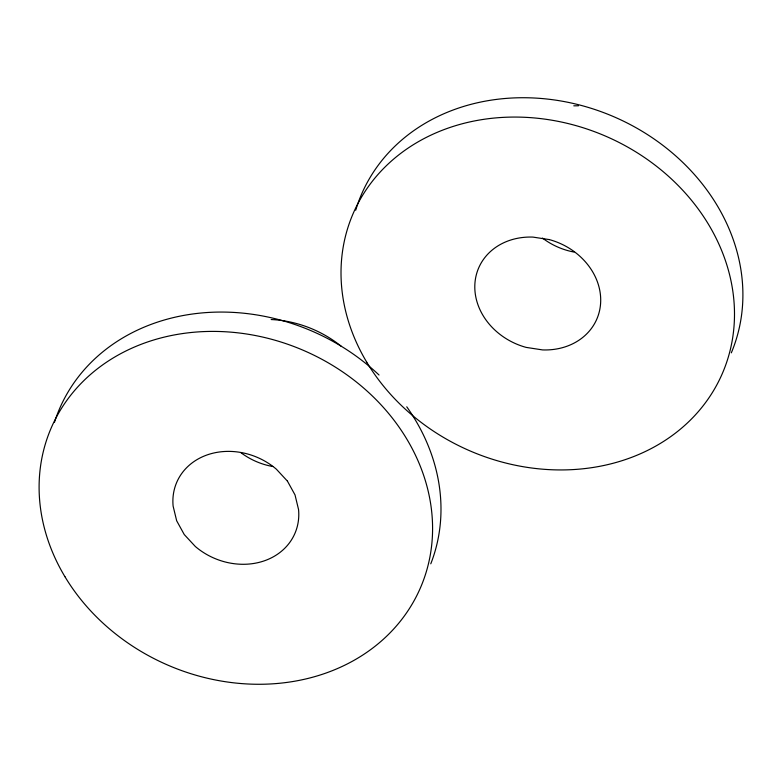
<?xml version="1.0" encoding="UTF-8"?>
<svg xmlns="http://www.w3.org/2000/svg" width="782" height="782" viewBox="0 0 782 782"><rect width="100%" height="100%" fill="white"/><g stroke="black" fill="none" stroke-linecap="round" stroke-linejoin="round"><path stroke-width="1.17" d="M573.783 105.824L578.465 105.785M574.017 252.058A64.378 54.838 23.5 0 1 542.483 238.08M355.702 210.241A201.179 171.356 23.5 0 1 604.154 112.813A201.179 171.356 23.5 0 1 731.307 352.858M272.723 466.502A64.378 54.838 23.5 0 1 241.081 452.798M271.178 319.535A104.612 89.099 23.5 0 1 341.069 346.143M54.496 422.28A201.179 171.356 23.5 0 1 379.035 375.008M406.757 406.806A201.179 171.356 23.5 0 1 430.774 563.822M549.345 239.605L532.933 237.093A64.378 54.838 23.5 0 0 474.889 283.856A64.378 54.838 23.5 0 0 526.159 347.394L542.571 349.916A64.378 54.838 23.5 0 0 600.615 303.142A64.378 54.838 23.5 0 0 549.345 239.605M287.434 481.125L276.339 469.161A64.378 54.838 23.5 0 0 206.81 455.036A64.378 54.838 23.5 0 0 173.115 506.101L176.664 520.763L184.249 534.546L195.344 546.51A64.378 54.838 23.5 0 0 264.873 560.635A64.378 54.838 23.5 0 0 298.558 509.571L295.019 494.908L287.434 481.125M366.817 362.31A201.179 171.356 23.5 0 0 707.583 399.788A201.179 171.356 23.5 0 0 538.857 118.395A201.179 171.356 23.5 0 0 366.817 362.31M64.906 576.647A201.179 171.356 23.5 0 0 405.672 614.124A201.179 171.356 23.5 0 0 236.946 332.731A201.179 171.356 23.5 0 0 64.906 576.647"/></g></svg>
